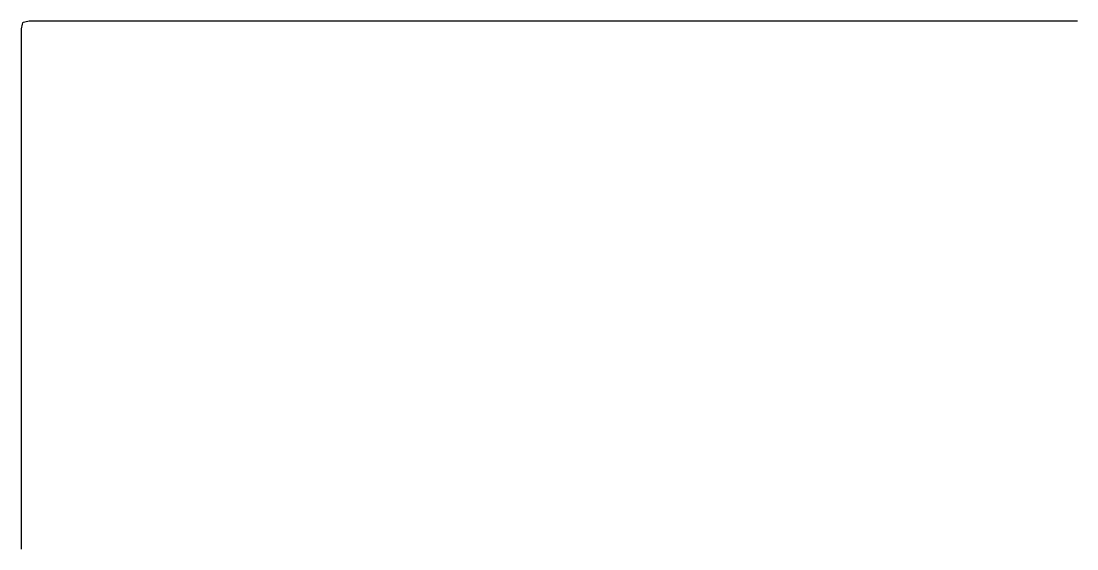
# Model space of a CAD drawing. Header units: millimetres. Extents: x 0 to 2707, y 2 to 2710.
# Drawn here: x 0 to 677, y 2371 to 2710 of the extents above; entities that cross this region are included whole.
import ezdxf

# ---------------------------------------------------------------- set-up
doc = ezdxf.new("R2010")
doc.units = ezdxf.units.MM
doc.layers.add('ALL_ISLANDS', color=7, linetype='Continuous')
doc.layers.add('OUTLINE_ISLAND_01', color=7, linetype='Continuous')

msp = doc.modelspace()

# ---------------------------------------------------------------- linework, layer by layer
at = {"layer": 'ALL_ISLANDS'}
msp.add_lwpolyline([(677.0597, 2709.5679), (676.0597, 2709.5679), (675.0597, 2709.5679), (674.0597, 2709.5679), (673.0597, 2709.568), (672.0597, 2709.568), (671.0597, 2709.568), (670.0597, 2709.568), (669.0597, 2709.5681), (668.0597, 2709.5681), (667.0597, 2709.5681), (666.0597, 2709.5681), (665.0597, 2709.5682), (664.0597, 2709.5682), (663.0597, 2709.5682), (662.0597, 2709.5683), (661.0597, 2709.5683), (660.0597, 2709.5683), (659.0597, 2709.5683), (658.0597, 2709.5684), (657.0597, 2709.5684), (656.0597, 2709.5684), (655.0597, 2709.5684), (654.0597, 2709.5685), (653.0597, 2709.5685), (652.0597, 2709.5685), (651.0597, 2709.5685), (650.0597, 2709.5686), (649.0597, 2709.5686), (648.0597, 2709.5686), (647.0597, 2709.5686), (646.0597, 2709.5687), (645.0597, 2709.5687), (644.0597, 2709.5687), (643.0597, 2709.5687), (642.0597, 2709.5688), (641.0597, 2709.5688), (640.0597, 2709.5688), (639.0597, 2709.5688), (638.0597, 2709.5689), (637.0597, 2709.5689), (636.0597, 2709.5689), (635.0597, 2709.569), (634.0597, 2709.569), (633.0597, 2709.569), (632.0597, 2709.569), (631.0597, 2709.5691), (630.0597, 2709.5691), (629.0597, 2709.5691), (628.0597, 2709.5691), (627.0597, 2709.5692), (626.0597, 2709.5692), (625.0597, 2709.5692), (624.0597, 2709.5692), (623.0597, 2709.5693), (622.0597, 2709.5693), (621.0597, 2709.5693), (620.0597, 2709.5693), (619.0597, 2709.5694), (618.0597, 2709.5694), (617.0597, 2709.5694), (616.0597, 2709.5694), (615.0597, 2709.5695), (614.0597, 2709.5695), (613.0597, 2709.5695), (612.0597, 2709.5695), (611.0597, 2709.5696), (610.0597, 2709.5696), (609.0597, 2709.5696), (608.0597, 2709.5697), (607.0597, 2709.5697), (606.0597, 2709.5697), (605.0597, 2709.5697), (604.0597, 2709.5698), (603.0597, 2709.5698), (602.0597, 2709.5698), (601.0597, 2709.5698), (600.0597, 2709.5699), (599.0597, 2709.5699), (598.0597, 2709.5699), (597.0597, 2709.5699), (596.0597, 2709.57), (595.0597, 2709.57), (594.0597, 2709.57), (593.0597, 2709.57), (592.0597, 2709.5701), (591.0597, 2709.5701), (590.0597, 2709.5701), (589.0597, 2709.5701), (588.0597, 2709.5702), (587.0597, 2709.5702), (586.0597, 2709.5702), (585.0597, 2709.5702), (584.0597, 2709.5703), (583.0597, 2709.5703), (582.0597, 2709.5703), (581.0597, 2709.5704), (580.0597, 2709.5704), (579.0597, 2709.5704), (578.0597, 2709.5704), (577.0597, 2709.5705), (576.0597, 2709.5705), (575.0597, 2709.5705), (574.0597, 2709.5705), (573.0597, 2709.5706), (572.0597, 2709.5706), (571.0597, 2709.5706), (570.0597, 2709.5706), (569.0597, 2709.5707), (568.0597, 2709.5707), (567.0597, 2709.5707), (566.0597, 2709.5707), (565.0597, 2709.5708), (564.0597, 2709.5708), (563.0597, 2709.5708), (562.0597, 2709.5708), (561.0597, 2709.5709), (560.0597, 2709.5709), (559.0597, 2709.5709), (558.0597, 2709.5709), (557.0597, 2709.571), (556.0597, 2709.571), (555.0597, 2709.571), (554.0597, 2709.571), (553.0597, 2709.5711), (552.0597, 2709.5711), (551.0597, 2709.5711), (550.0597, 2709.5712), (549.0597, 2709.5712), (548.0597, 2709.5712), (547.0597, 2709.5712), (546.0597, 2709.5713), (545.0597, 2709.5713), (544.0597, 2709.5713), (543.0597, 2709.5713), (542.0597, 2709.5714), (541.0597, 2709.5714), (540.0597, 2709.5714), (539.0597, 2709.5714), (538.0597, 2709.5715), (537.0597, 2709.5715), (536.0597, 2709.5715), (535.0597, 2709.5715), (534.0597, 2709.5716), (533.0597, 2709.5716), (532.0597, 2709.5716), (531.0597, 2709.5716), (530.0597, 2709.5717), (529.0597, 2709.5717), (528.0597, 2709.5717), (527.0597, 2709.5717), (526.0597, 2709.5718), (525.0597, 2709.5718), (524.0597, 2709.5718), (523.0597, 2709.5719), (522.0597, 2709.5719), (521.0597, 2709.5719), (520.0597, 2709.5719), (519.0597, 2709.572), (518.0597, 2709.572), (517.0597, 2709.572), (516.0597, 2709.572), (515.0597, 2709.5721), (514.0597, 2709.5721), (513.0597, 2709.5721), (512.0597, 2709.5721), (511.0597, 2709.5722), (510.0597, 2709.5722), (509.0597, 2709.5722), (508.0597, 2709.5722), (507.0597, 2709.5723), (506.0597, 2709.5723), (505.0597, 2709.5723), (504.0597, 2709.5723), (503.0597, 2709.5724), (502.0597, 2709.5724), (501.0597, 2709.5724), (500.0597, 2709.5724), (499.0597, 2709.5725), (498.0597, 2709.5725), (497.0597, 2709.5725), (496.0597, 2709.5726), (495.0597, 2709.5726), (494.0597, 2709.5726), (493.0597, 2709.5726), (492.0597, 2709.5727), (491.0597, 2709.5727), (490.0597, 2709.5727), (489.0597, 2709.5727), (488.0597, 2709.5728), (487.0597, 2709.5728), (486.0597, 2709.5728), (485.0597, 2709.5728), (484.0597, 2709.5729), (483.0597, 2709.5729), (482.0597, 2709.5729), (481.0597, 2709.5729), (480.0597, 2709.573), (479.0597, 2709.573), (478.0597, 2709.573), (477.0597, 2709.573), (476.0597, 2709.5731), (475.0597, 2709.5731), (474.0597, 2709.5731), (473.0597, 2709.5731), (472.0597, 2709.5732), (471.0597, 2709.5732), (470.0597, 2709.5732), (469.0597, 2709.5733), (468.0597, 2709.5733), (467.0597, 2709.5733), (466.0597, 2709.5733), (465.0597, 2709.5734), (464.0597, 2709.5734), (463.0597, 2709.5734), (462.0597, 2709.5734), (461.0597, 2709.5735), (460.0597, 2709.5735), (459.0597, 2709.5735), (458.0597, 2709.5735), (457.0597, 2709.5736), (456.0597, 2709.5736), (455.0597, 2709.5736), (454.0597, 2709.5736), (453.0597, 2709.5737), (452.0597, 2709.5737), (451.0597, 2709.5737), (450.0597, 2709.5737), (449.0597, 2709.5738), (448.0597, 2709.5738), (447.0597, 2709.5738), (446.0597, 2709.5738), (445.0597, 2709.5739), (444.0597, 2709.5739), (443.0597, 2709.5739), (442.0597, 2709.574), (441.0597, 2709.574), (440.0597, 2709.574), (439.0597, 2709.574), (438.0597, 2709.5741), (437.0597, 2709.5741), (436.0597, 2709.5741), (435.0597, 2709.5741), (434.0597, 2709.5742), (433.0597, 2709.5742), (432.0597, 2709.5742), (431.0597, 2709.5742), (430.0597, 2709.5743), (429.0597, 2709.5743), (428.0597, 2709.5743), (427.0597, 2709.5743), (426.0597, 2709.5744), (425.0597, 2709.5744), (424.0597, 2709.5744), (423.0597, 2709.5744), (422.0597, 2709.5745), (421.0597, 2709.5745), (420.0597, 2709.5745), (419.0597, 2709.5745), (418.0597, 2709.5746), (417.0597, 2709.5746), (416.0597, 2709.5746), (415.0597, 2709.5746), (414.0597, 2709.5747), (413.0597, 2709.5747), (412.0597, 2709.5747), (411.0597, 2709.5748), (410.0597, 2709.5748), (409.0597, 2709.5748), (408.0597, 2709.5748), (407.0597, 2709.5749), (406.0597, 2709.5749), (405.0597, 2709.5749), (404.0597, 2709.5749), (403.0597, 2709.575), (402.0597, 2709.575), (401.0597, 2709.575), (400.0597, 2709.575), (399.0597, 2709.5751), (398.0597, 2709.5751), (397.0597, 2709.5751), (396.0597, 2709.5751), (395.0597, 2709.5752), (394.0597, 2709.5752), (393.0597, 2709.5752), (392.0597, 2709.5752), (391.0597, 2709.5753), (390.0597, 2709.5753), (389.0597, 2709.5753), (388.0597, 2709.5753), (387.0597, 2709.5754), (386.0597, 2709.5754), (385.0597, 2709.5754), (384.0597, 2709.5755), (383.0597, 2709.5755), (382.0597, 2709.5755), (381.0597, 2709.5755), (380.0597, 2709.5756), (379.0597, 2709.5756), (378.0597, 2709.5756), (377.0597, 2709.5756), (376.0597, 2709.5757), (375.0597, 2709.5757), (374.0597, 2709.5757), (373.0597, 2709.5757), (372.0597, 2709.5758), (371.0597, 2709.5758), (370.0597, 2709.5758), (369.0597, 2709.5758), (368.0597, 2709.5759), (367.0597, 2709.5759), (366.0597, 2709.5759), (365.0597, 2709.5759), (364.0597, 2709.576), (363.0597, 2709.576), (362.0597, 2709.576), (361.0597, 2709.576), (360.0597, 2709.5761), (359.0597, 2709.5761), (358.0597, 2709.5761), (357.0597, 2709.5762), (356.0597, 2709.5762), (355.0597, 2709.5762), (354.0597, 2709.5762), (353.0597, 2709.5763), (352.0597, 2709.5763), (351.0597, 2709.5763), (350.0597, 2709.5763), (349.0597, 2709.5764), (348.0597, 2709.5764), (347.0597, 2709.5764), (346.0597, 2709.5764), (345.0597, 2709.5765), (344.0597, 2709.5765), (343.0597, 2709.5765), (342.0597, 2709.5765), (341.0597, 2709.5766), (340.0597, 2709.5766), (339.0597, 2709.5766), (338.0597, 2709.5766), (337.0597, 2709.5767), (336.0597, 2709.5767), (335.0597, 2709.5767), (334.0597, 2709.5767), (333.0597, 2709.5768), (332.0597, 2709.5768), (331.0597, 2709.5768), (330.0597, 2709.5769), (329.0597, 2709.5769), (328.0597, 2709.5769), (327.0597, 2709.5769), (326.0597, 2709.577), (325.0597, 2709.577), (324.0597, 2709.577), (323.0597, 2709.577), (322.0597, 2709.5771), (321.0597, 2709.5771), (320.0597, 2709.5771), (319.0597, 2709.5771), (318.0597, 2709.5772), (317.0597, 2709.5772), (316.0597, 2709.5772), (315.0597, 2709.5772), (314.0597, 2709.5773), (313.0597, 2709.5773), (312.0597, 2709.5773), (311.0597, 2709.5773), (310.0597, 2709.5774), (309.0597, 2709.5774), (308.0597, 2709.5774), (307.0597, 2709.5774), (306.0597, 2709.5775), (305.0597, 2709.5775), (304.0597, 2709.5775), (303.0597, 2709.5775), (302.0597, 2709.5776), (301.0597, 2709.5776), (300.0597, 2709.5776), (299.0597, 2709.5777), (298.0597, 2709.5777), (297.0597, 2709.5777), (296.0597, 2709.5777), (295.0597, 2709.5778), (294.0597, 2709.5778), (293.0597, 2709.5778), (292.0597, 2709.5778), (291.0597, 2709.5779), (290.0597, 2709.5779), (289.0597, 2709.5779), (288.0597, 2709.5779), (287.0597, 2709.578), (286.0597, 2709.578), (285.0597, 2709.578), (284.0597, 2709.578), (283.0597, 2709.5781), (282.0597, 2709.5781), (281.0597, 2709.5781), (280.0597, 2709.5781), (279.0597, 2709.5782), (278.0597, 2709.5782), (277.0597, 2709.5782), (276.0597, 2709.5782), (275.0597, 2709.5783), (274.0597, 2709.5783), (273.0597, 2709.5783), (272.0597, 2709.5784), (271.0597, 2709.5784), (270.0597, 2709.5784), (269.0597, 2709.5784), (268.0597, 2709.5785), (267.0597, 2709.5785), (266.0597, 2709.5785), (265.0597, 2709.5785), (264.0597, 2709.5786), (263.0597, 2709.5786), (262.0597, 2709.5786), (261.0597, 2709.5786), (260.0597, 2709.5787), (259.0597, 2709.5787), (258.0597, 2709.5787), (257.0597, 2709.5787), (256.0597, 2709.5788), (255.0597, 2709.5788), (254.0597, 2709.5788), (253.0597, 2709.5788), (252.0597, 2709.5789), (251.0597, 2709.5789), (250.0597, 2709.5789), (249.0597, 2709.5789), (248.0597, 2709.579), (247.0597, 2709.579), (246.0597, 2709.579), (245.0597, 2709.5791), (244.0597, 2709.5791), (243.0597, 2709.5791), (242.0597, 2709.5791), (241.0597, 2709.5792), (240.0597, 2709.5792), (239.0597, 2709.5792), (238.0597, 2709.5792), (237.0597, 2709.5793), (236.0597, 2709.5793), (235.0597, 2709.5793), (234.0597, 2709.5793), (233.0597, 2709.5794), (232.0597, 2709.5794), (231.0597, 2709.5794), (230.0597, 2709.5794), (229.0597, 2709.5795), (228.0597, 2709.5795), (227.0597, 2709.5795), (226.0597, 2709.5795), (225.0597, 2709.5796), (224.0597, 2709.5796), (223.0597, 2709.5796), (222.0597, 2709.5796), (221.0597, 2709.5797), (220.0597, 2709.5797), (219.0597, 2709.5797), (218.0597, 2709.5798), (217.0597, 2709.5798), (216.0597, 2709.5798), (215.0597, 2709.5798), (214.0597, 2709.5799), (213.0597, 2709.5799), (212.0597, 2709.5799), (211.0597, 2709.5799), (210.0597, 2709.58), (209.0597, 2709.58), (208.0597, 2709.58), (207.0597, 2709.58), (206.0597, 2709.5801), (205.0597, 2709.5801), (204.0597, 2709.5801), (203.0597, 2709.5801), (202.0597, 2709.5802), (201.0597, 2709.5802), (200.0597, 2709.5802), (199.0597, 2709.5802), (198.0597, 2709.5803), (197.0597, 2709.5803), (196.0597, 2709.5803), (195.0597, 2709.5803), (194.0597, 2709.5804), (193.0597, 2709.5804), (192.0597, 2709.5804), (191.0597, 2709.5804), (190.0597, 2709.5805), (189.0597, 2709.5805), (188.0597, 2709.5805), (187.0597, 2709.5806), (186.0597, 2709.5806), (185.0597, 2709.5806), (184.0597, 2709.5806), (183.0597, 2709.5807), (182.0597, 2709.5807), (181.0597, 2709.5807), (180.0597, 2709.5807), (179.0597, 2709.5808), (178.0597, 2709.5808), (177.0597, 2709.5808), (176.0597, 2709.5808), (175.0597, 2709.5809), (174.0597, 2709.5809), (173.0597, 2709.5809), (172.0597, 2709.5809), (171.0597, 2709.581), (170.0597, 2709.581), (169.0597, 2709.581), (168.0597, 2709.581), (167.0597, 2709.5811), (166.0597, 2709.5811), (165.0597, 2709.5811), (164.0597, 2709.5811), (163.0597, 2709.5812), (162.0597, 2709.5812), (161.0597, 2709.5812), (160.0597, 2709.5813), (159.0597, 2709.5813), (158.0597, 2709.5813), (157.0597, 2709.5813), (156.0597, 2709.5814), (155.0597, 2709.5814), (154.0597, 2709.5814), (153.0597, 2709.5814), (152.0597, 2709.5815), (151.0597, 2709.5815), (150.0597, 2709.5815), (149.0597, 2709.5815), (148.0597, 2709.5816), (147.0597, 2709.5816), (146.0597, 2709.5816), (145.0597, 2709.5816), (144.0597, 2709.5817), (143.0597, 2709.5817), (142.0597, 2709.5817), (141.0597, 2709.5817), (140.0597, 2709.5818), (139.0597, 2709.5818), (138.0597, 2709.5818), (137.0597, 2709.5818), (136.0597, 2709.5819), (135.0597, 2709.5819), (134.0597, 2709.5819), (133.0597, 2709.582), (132.0597, 2709.582), (131.0597, 2709.582), (130.0597, 2709.582), (129.0597, 2709.5821), (128.0597, 2709.5821), (127.0597, 2709.5821), (126.0597, 2709.5821), (125.0597, 2709.5822), (124.0597, 2709.5822), (123.0597, 2709.5822), (122.0597, 2709.5822), (121.0597, 2709.5823), (120.0597, 2709.5823), (119.0597, 2709.5823), (118.0597, 2709.5823), (117.0597, 2709.5824), (116.0597, 2709.5824), (115.0597, 2709.5824), (114.0597, 2709.5824), (113.0597, 2709.5825), (112.0597, 2709.5825), (111.0597, 2709.5825), (110.0597, 2709.5825), (109.0597, 2709.5826), (108.0597, 2709.5826), (107.0597, 2709.5826), (106.0597, 2709.5827), (105.0597, 2709.5827), (104.0597, 2709.5827), (103.0597, 2709.5827), (102.0597, 2709.5828), (101.0597, 2709.5828), (100.0597, 2709.5828), (99.0597, 2709.5828), (98.0597, 2709.5829), (97.0597, 2709.5829), (96.0597, 2709.5829), (95.0597, 2709.5829), (94.0597, 2709.583), (93.0597, 2709.583), (92.0597, 2709.583), (91.0597, 2709.583), (90.0597, 2709.5831), (89.0597, 2709.5831), (88.0597, 2709.5831), (87.0597, 2709.5831), (86.0597, 2709.5832), (85.0597, 2709.5832), (84.0597, 2709.5832), (83.0597, 2709.5832), (82.0597, 2709.5833), (81.0597, 2709.5833), (80.0597, 2709.5833), (79.0597, 2709.5833), (78.0597, 2709.5834), (77.0597, 2709.5834), (76.0597, 2709.5834), (75.0597, 2709.5835), (74.0597, 2709.5835), (73.0597, 2709.5835), (72.0597, 2709.5835), (71.0597, 2709.5836), (70.0597, 2709.5836), (69.0597, 2709.5836), (68.0597, 2709.5836), (67.0597, 2709.5837), (66.0597, 2709.5837), (65.0597, 2709.5837), (64.0597, 2709.5837), (63.0597, 2709.5838), (62.0597, 2709.5838), (61.0597, 2709.5838), (60.0597, 2709.5838), (59.0597, 2709.5839), (58.0597, 2709.5839), (57.0597, 2709.5839), (56.0597, 2709.5839), (55.0597, 2709.584), (54.0597, 2709.584), (53.0597, 2709.584), (52.0597, 2709.584), (51.0597, 2709.5841), (50.0597, 2709.5841), (49.0597, 2709.5841), (48.0597, 2709.5842), (47.0597, 2709.5842), (46.0597, 2709.5842), (45.0597, 2709.5842), (44.0597, 2709.5843), (43.0597, 2709.5843), (42.0597, 2709.5843), (41.0597, 2709.5843), (40.0597, 2709.5844), (39.0597, 2709.5844), (38.0597, 2709.5844), (37.0597, 2709.5844), (36.0597, 2709.5845), (35.0597, 2709.5845), (34.0597, 2709.5845), (33.0597, 2709.5845), (32.0597, 2709.5846), (31.0597, 2709.5846), (30.0597, 2709.5846), (29.0597, 2709.5846), (28.0597, 2709.5847), (27.0597, 2709.5847), (26.0597, 2709.5847), (25.0597, 2709.5847), (24.0597, 2709.5848), (23.0597, 2709.5848), (22.0597, 2709.5848), (21.0597, 2709.5849), (20.0597, 2709.5849), (19.0597, 2709.5849), (18.0597, 2709.5849), (17.0597, 2709.585), (16.0597, 2709.585), (15.0597, 2709.585), (14.0597, 2709.585), (13.0597, 2709.5851), (12.0597, 2709.5851), (11.0597, 2709.5851), (10.0597, 2709.5851), (9.0597, 2709.5852), (8.0597, 2709.5852), (7.0597, 2709.5852), (6.0597, 2709.5852), (5.0597, 2709.5853), (4.1056, 2709.3618), (3.132, 2709.1338), (2.1583, 2708.9057), (1.1847, 2708.6777), (0.756, 2708.5773), (0.5269, 2707.6039), (0.2979, 2706.6304), (0.0688, 2705.657), (-0.1602, 2704.6836), (-0.1602, 2704.0843), (-0.1603, 2703.0843), (-0.1603, 2702.0843), (-0.1603, 2701.0843), (-0.1604, 2700.0843), (-0.1604, 2699.0843), (-0.1604, 2698.0843), (-0.1605, 2697.0843), (-0.1605, 2696.0843), (-0.1605, 2695.0843), (-0.1606, 2694.0843), (-0.1606, 2693.0843), (-0.1606, 2692.0843), (-0.1607, 2691.0843), (-0.1607, 2690.0843), (-0.1607, 2689.0843), (-0.1608, 2688.0843), (-0.1608, 2687.0843), (-0.1608, 2686.0843), (-0.1609, 2685.0843), (-0.1609, 2684.0843), (-0.1609, 2683.0843), (-0.161, 2682.0843), (-0.161, 2681.0843), (-0.161, 2680.0843), (-0.1611, 2679.0843), (-0.1611, 2678.0843), (-0.1611, 2677.0843), (-0.1612, 2676.0843), (-0.1612, 2675.0843), (-0.1612, 2674.0843), (-0.1613, 2673.0843), (-0.1613, 2672.0843), (-0.1613, 2671.0843), (-0.1614, 2670.0843), (-0.1614, 2669.0843), (-0.1614, 2668.0843), (-0.1615, 2667.0843), (-0.1615, 2666.0843), (-0.1615, 2665.0843), (-0.1616, 2664.0843), (-0.1616, 2663.0843), (-0.1617, 2662.0843), (-0.1617, 2661.0843), (-0.1617, 2660.0843), (-0.1618, 2659.0843), (-0.1618, 2658.0843), (-0.1618, 2657.0843), (-0.1619, 2656.0843), (-0.1619, 2655.0843), (-0.1619, 2654.0843), (-0.162, 2653.0843), (-0.162, 2652.0843), (-0.162, 2651.0843), (-0.1621, 2650.0843), (-0.1621, 2649.0843), (-0.1621, 2648.0843), (-0.1622, 2647.0843), (-0.1622, 2646.0843), (-0.1622, 2645.0843), (-0.1623, 2644.0843), (-0.1623, 2643.0843), (-0.1623, 2642.0843), (-0.1624, 2641.0843), (-0.1624, 2640.0843), (-0.1624, 2639.0843), (-0.1625, 2638.0843), (-0.1625, 2637.0843), (-0.1625, 2636.0843), (-0.1626, 2635.0843), (-0.1626, 2634.0843), (-0.1626, 2633.0843), (-0.1627, 2632.0843), (-0.1627, 2631.0843), (-0.1627, 2630.0843), (-0.1628, 2629.0843), (-0.1628, 2628.0843), (-0.1628, 2627.0843), (-0.1629, 2626.0843), (-0.1629, 2625.0843), (-0.1629, 2624.0843), (-0.163, 2623.0843), (-0.163, 2622.0843), (-0.163, 2621.0843), (-0.1631, 2620.0843), (-0.1631, 2619.0843), (-0.1631, 2618.0843), (-0.1632, 2617.0843), (-0.1632, 2616.0843), (-0.1632, 2615.0843), (-0.1633, 2614.0843), (-0.1633, 2613.0843), (-0.1634, 2612.0843), (-0.1634, 2611.0843), (-0.1634, 2610.0843), (-0.1635, 2609.0843), (-0.1635, 2608.0843), (-0.1635, 2607.0843), (-0.1636, 2606.0843), (-0.1636, 2605.0843), (-0.1636, 2604.0843), (-0.1637, 2603.0843), (-0.1637, 2602.0843), (-0.1637, 2601.0843), (-0.1638, 2600.0843), (-0.1638, 2599.0843), (-0.1638, 2598.0843), (-0.1639, 2597.0843), (-0.1639, 2596.0843), (-0.1639, 2595.0843), (-0.164, 2594.0843), (-0.164, 2593.0843), (-0.164, 2592.0843), (-0.1641, 2591.0843), (-0.1641, 2590.0843), (-0.1641, 2589.0843), (-0.1642, 2588.0843), (-0.1642, 2587.0843), (-0.1642, 2586.0843), (-0.1643, 2585.0843), (-0.1643, 2584.0843), (-0.1643, 2583.0843), (-0.1644, 2582.0843), (-0.1644, 2581.0843), (-0.1644, 2580.0843), (-0.1645, 2579.0843), (-0.1645, 2578.0843), (-0.1645, 2577.0843), (-0.1646, 2576.0843), (-0.1646, 2575.0843), (-0.1646, 2574.0843), (-0.1647, 2573.0843), (-0.1647, 2572.0843), (-0.1647, 2571.0843), (-0.1648, 2570.0843), (-0.1648, 2569.0843), (-0.1648, 2568.0843), (-0.1649, 2567.0843), (-0.1649, 2566.0843), (-0.165, 2565.0843), (-0.165, 2564.0843), (-0.165, 2563.0843), (-0.1651, 2562.0843), (-0.1651, 2561.0843), (-0.1651, 2560.0843), (-0.1652, 2559.0843), (-0.1652, 2558.0843), (-0.1652, 2557.0843), (-0.1653, 2556.0843), (-0.1653, 2555.0843), (-0.1653, 2554.0843), (-0.1654, 2553.0843), (-0.1654, 2552.0843), (-0.1654, 2551.0843), (-0.1655, 2550.0843), (-0.1655, 2549.0843), (-0.1655, 2548.0843), (-0.1656, 2547.0843), (-0.1656, 2546.0843), (-0.1656, 2545.0843), (-0.1657, 2544.0843), (-0.1657, 2543.0843), (-0.1657, 2542.0843), (-0.1658, 2541.0843), (-0.1658, 2540.0843), (-0.1658, 2539.0843), (-0.1659, 2538.0843), (-0.1659, 2537.0843), (-0.1659, 2536.0843), (-0.166, 2535.0843), (-0.166, 2534.0843), (-0.166, 2533.0843), (-0.1661, 2532.0843), (-0.1661, 2531.0843), (-0.1661, 2530.0843), (-0.1662, 2529.0843), (-0.1662, 2528.0843), (-0.1662, 2527.0843), (-0.1663, 2526.0843), (-0.1663, 2525.0843), (-0.1663, 2524.0843), (-0.1664, 2523.0843), (-0.1664, 2522.0843), (-0.1664, 2521.0843), (-0.1665, 2520.0843), (-0.1665, 2519.0843), (-0.1666, 2518.0843), (-0.1666, 2517.0843), (-0.1666, 2516.0843), (-0.1667, 2515.0843), (-0.1667, 2514.0843), (-0.1667, 2513.0843), (-0.1668, 2512.0843), (-0.1668, 2511.0843), (-0.1668, 2510.0843), (-0.1669, 2509.0843), (-0.1669, 2508.0843), (-0.1669, 2507.0843), (-0.167, 2506.0843), (-0.167, 2505.0843), (-0.167, 2504.0843), (-0.1671, 2503.0843), (-0.1671, 2502.0843), (-0.1671, 2501.0843), (-0.1672, 2500.0843), (-0.1672, 2499.0843), (-0.1672, 2498.0843), (-0.1673, 2497.0843), (-0.1673, 2496.0843), (-0.1673, 2495.0843), (-0.1674, 2494.0843), (-0.1674, 2493.0843), (-0.1674, 2492.0843), (-0.1675, 2491.0843), (-0.1675, 2490.0843), (-0.1675, 2489.0843), (-0.1676, 2488.0843), (-0.1676, 2487.0843), (-0.1676, 2486.0843), (-0.1677, 2485.0843), (-0.1677, 2484.0843), (-0.1677, 2483.0843), (-0.1678, 2482.0843), (-0.1678, 2481.0843), (-0.1678, 2480.0843), (-0.1679, 2479.0843), (-0.1679, 2478.0843), (-0.1679, 2477.0843), (-0.168, 2476.0843), (-0.168, 2475.0843), (-0.168, 2474.0843), (-0.1681, 2473.0843), (-0.1681, 2472.0843), (-0.1682, 2471.0843), (-0.1682, 2470.0843), (-0.1682, 2469.0843), (-0.1683, 2468.0843), (-0.1683, 2467.0843), (-0.1683, 2466.0843), (-0.1684, 2465.0843), (-0.1684, 2464.0843), (-0.1684, 2463.0843), (-0.1685, 2462.0843), (-0.1685, 2461.0843), (-0.1685, 2460.0843), (-0.1686, 2459.0843), (-0.1686, 2458.0843), (-0.1686, 2457.0843), (-0.1687, 2456.0843), (-0.1687, 2455.0843), (-0.1687, 2454.0843), (-0.1688, 2453.0843), (-0.1688, 2452.0843), (-0.1688, 2451.0843), (-0.1689, 2450.0843), (-0.1689, 2449.0843), (-0.1689, 2448.0843), (-0.169, 2447.0843), (-0.169, 2446.0843), (-0.169, 2445.0843), (-0.1691, 2444.0843), (-0.1691, 2443.0843), (-0.1691, 2442.0843), (-0.1692, 2441.0843), (-0.1692, 2440.0843), (-0.1692, 2439.0843), (-0.1693, 2438.0843), (-0.1693, 2437.0843), (-0.1693, 2436.0843), (-0.1694, 2435.0843), (-0.1694, 2434.0843), (-0.1694, 2433.0843), (-0.1695, 2432.0843), (-0.1695, 2431.0843), (-0.1695, 2430.0843), (-0.1696, 2429.0843), (-0.1696, 2428.0843), (-0.1696, 2427.0843), (-0.1697, 2426.0843), (-0.1697, 2425.0843), (-0.1697, 2424.0843), (-0.1698, 2423.0843), (-0.1698, 2422.0843), (-0.1699, 2421.0843), (-0.1699, 2420.0843), (-0.1699, 2419.0843), (-0.17, 2418.0843), (-0.17, 2417.0843), (-0.17, 2416.0843), (-0.1701, 2415.0843), (-0.1701, 2414.0843), (-0.1701, 2413.0843), (-0.1702, 2412.0843), (-0.1702, 2411.0843), (-0.1702, 2410.0843), (-0.1703, 2409.0843), (-0.1703, 2408.0843), (-0.1703, 2407.0843), (-0.1704, 2406.0843), (-0.1704, 2405.0843), (-0.1704, 2404.0843), (-0.1705, 2403.0843), (-0.1705, 2402.0843), (-0.1705, 2401.0843), (-0.1706, 2400.0843), (-0.1706, 2399.0843), (-0.1706, 2398.0843), (-0.1707, 2397.0843), (-0.1707, 2396.0843), (-0.1707, 2395.0843), (-0.1708, 2394.0843), (-0.1708, 2393.0843), (-0.1708, 2392.0843), (-0.1709, 2391.0843), (-0.1709, 2390.0843), (-0.1709, 2389.0843), (-0.171, 2388.0843), (-0.171, 2387.0843), (-0.171, 2386.0843), (-0.1711, 2385.0843), (-0.1711, 2384.0843), (-0.1711, 2383.0843), (-0.1712, 2382.0843), (-0.1712, 2381.0843), (-0.1712, 2380.0843), (-0.1713, 2379.0843), (-0.1713, 2378.0843), (-0.1713, 2377.0843), (-0.1714, 2376.0843), (-0.1714, 2375.0843), (-0.1715, 2374.0843), (-0.1715, 2373.0843), (-0.1715, 2372.0843), (-0.1716, 2371.0843)], dxfattribs=at)
at = {"layer": 'OUTLINE_ISLAND_01'}
msp.add_lwpolyline([(677.0597, 2709.5679), (676.0597, 2709.5679), (675.0597, 2709.5679), (674.0597, 2709.5679), (673.0597, 2709.568), (672.0597, 2709.568), (671.0597, 2709.568), (670.0597, 2709.568), (669.0597, 2709.5681), (668.0597, 2709.5681), (667.0597, 2709.5681), (666.0597, 2709.5681), (665.0597, 2709.5682), (664.0597, 2709.5682), (663.0597, 2709.5682), (662.0597, 2709.5683), (661.0597, 2709.5683), (660.0597, 2709.5683), (659.0597, 2709.5683), (658.0597, 2709.5684), (657.0597, 2709.5684), (656.0597, 2709.5684), (655.0597, 2709.5684), (654.0597, 2709.5685), (653.0597, 2709.5685), (652.0597, 2709.5685), (651.0597, 2709.5685), (650.0597, 2709.5686), (649.0597, 2709.5686), (648.0597, 2709.5686), (647.0597, 2709.5686), (646.0597, 2709.5687), (645.0597, 2709.5687), (644.0597, 2709.5687), (643.0597, 2709.5687), (642.0597, 2709.5688), (641.0597, 2709.5688), (640.0597, 2709.5688), (639.0597, 2709.5688), (638.0597, 2709.5689), (637.0597, 2709.5689), (636.0597, 2709.5689), (635.0597, 2709.569), (634.0597, 2709.569), (633.0597, 2709.569), (632.0597, 2709.569), (631.0597, 2709.5691), (630.0597, 2709.5691), (629.0597, 2709.5691), (628.0597, 2709.5691), (627.0597, 2709.5692), (626.0597, 2709.5692), (625.0597, 2709.5692), (624.0597, 2709.5692), (623.0597, 2709.5693), (622.0597, 2709.5693), (621.0597, 2709.5693), (620.0597, 2709.5693), (619.0597, 2709.5694), (618.0597, 2709.5694), (617.0597, 2709.5694), (616.0597, 2709.5694), (615.0597, 2709.5695), (614.0597, 2709.5695), (613.0597, 2709.5695), (612.0597, 2709.5695), (611.0597, 2709.5696), (610.0597, 2709.5696), (609.0597, 2709.5696), (608.0597, 2709.5697), (607.0597, 2709.5697), (606.0597, 2709.5697), (605.0597, 2709.5697), (604.0597, 2709.5698), (603.0597, 2709.5698), (602.0597, 2709.5698), (601.0597, 2709.5698), (600.0597, 2709.5699), (599.0597, 2709.5699), (598.0597, 2709.5699), (597.0597, 2709.5699), (596.0597, 2709.57), (595.0597, 2709.57), (594.0597, 2709.57), (593.0597, 2709.57), (592.0597, 2709.5701), (591.0597, 2709.5701), (590.0597, 2709.5701), (589.0597, 2709.5701), (588.0597, 2709.5702), (587.0597, 2709.5702), (586.0597, 2709.5702), (585.0597, 2709.5702), (584.0597, 2709.5703), (583.0597, 2709.5703), (582.0597, 2709.5703), (581.0597, 2709.5704), (580.0597, 2709.5704), (579.0597, 2709.5704), (578.0597, 2709.5704), (577.0597, 2709.5705), (576.0597, 2709.5705), (575.0597, 2709.5705), (574.0597, 2709.5705), (573.0597, 2709.5706), (572.0597, 2709.5706), (571.0597, 2709.5706), (570.0597, 2709.5706), (569.0597, 2709.5707), (568.0597, 2709.5707), (567.0597, 2709.5707), (566.0597, 2709.5707), (565.0597, 2709.5708), (564.0597, 2709.5708), (563.0597, 2709.5708), (562.0597, 2709.5708), (561.0597, 2709.5709), (560.0597, 2709.5709), (559.0597, 2709.5709), (558.0597, 2709.5709), (557.0597, 2709.571), (556.0597, 2709.571), (555.0597, 2709.571), (554.0597, 2709.571), (553.0597, 2709.5711), (552.0597, 2709.5711), (551.0597, 2709.5711), (550.0597, 2709.5712), (549.0597, 2709.5712), (548.0597, 2709.5712), (547.0597, 2709.5712), (546.0597, 2709.5713), (545.0597, 2709.5713), (544.0597, 2709.5713), (543.0597, 2709.5713), (542.0597, 2709.5714), (541.0597, 2709.5714), (540.0597, 2709.5714), (539.0597, 2709.5714), (538.0597, 2709.5715), (537.0597, 2709.5715), (536.0597, 2709.5715), (535.0597, 2709.5715), (534.0597, 2709.5716), (533.0597, 2709.5716), (532.0597, 2709.5716), (531.0597, 2709.5716), (530.0597, 2709.5717), (529.0597, 2709.5717), (528.0597, 2709.5717), (527.0597, 2709.5717), (526.0597, 2709.5718), (525.0597, 2709.5718), (524.0597, 2709.5718), (523.0597, 2709.5719), (522.0597, 2709.5719), (521.0597, 2709.5719), (520.0597, 2709.5719), (519.0597, 2709.572), (518.0597, 2709.572), (517.0597, 2709.572), (516.0597, 2709.572), (515.0597, 2709.5721), (514.0597, 2709.5721), (513.0597, 2709.5721), (512.0597, 2709.5721), (511.0597, 2709.5722), (510.0597, 2709.5722), (509.0597, 2709.5722), (508.0597, 2709.5722), (507.0597, 2709.5723), (506.0597, 2709.5723), (505.0597, 2709.5723), (504.0597, 2709.5723), (503.0597, 2709.5724), (502.0597, 2709.5724), (501.0597, 2709.5724), (500.0597, 2709.5724), (499.0597, 2709.5725), (498.0597, 2709.5725), (497.0597, 2709.5725), (496.0597, 2709.5726), (495.0597, 2709.5726), (494.0597, 2709.5726), (493.0597, 2709.5726), (492.0597, 2709.5727), (491.0597, 2709.5727), (490.0597, 2709.5727), (489.0597, 2709.5727), (488.0597, 2709.5728), (487.0597, 2709.5728), (486.0597, 2709.5728), (485.0597, 2709.5728), (484.0597, 2709.5729), (483.0597, 2709.5729), (482.0597, 2709.5729), (481.0597, 2709.5729), (480.0597, 2709.573), (479.0597, 2709.573), (478.0597, 2709.573), (477.0597, 2709.573), (476.0597, 2709.5731), (475.0597, 2709.5731), (474.0597, 2709.5731), (473.0597, 2709.5731), (472.0597, 2709.5732), (471.0597, 2709.5732), (470.0597, 2709.5732), (469.0597, 2709.5733), (468.0597, 2709.5733), (467.0597, 2709.5733), (466.0597, 2709.5733), (465.0597, 2709.5734), (464.0597, 2709.5734), (463.0597, 2709.5734), (462.0597, 2709.5734), (461.0597, 2709.5735), (460.0597, 2709.5735), (459.0597, 2709.5735), (458.0597, 2709.5735), (457.0597, 2709.5736), (456.0597, 2709.5736), (455.0597, 2709.5736), (454.0597, 2709.5736), (453.0597, 2709.5737), (452.0597, 2709.5737), (451.0597, 2709.5737), (450.0597, 2709.5737), (449.0597, 2709.5738), (448.0597, 2709.5738), (447.0597, 2709.5738), (446.0597, 2709.5738), (445.0597, 2709.5739), (444.0597, 2709.5739), (443.0597, 2709.5739), (442.0597, 2709.574), (441.0597, 2709.574), (440.0597, 2709.574), (439.0597, 2709.574), (438.0597, 2709.5741), (437.0597, 2709.5741), (436.0597, 2709.5741), (435.0597, 2709.5741), (434.0597, 2709.5742), (433.0597, 2709.5742), (432.0597, 2709.5742), (431.0597, 2709.5742), (430.0597, 2709.5743), (429.0597, 2709.5743), (428.0597, 2709.5743), (427.0597, 2709.5743), (426.0597, 2709.5744), (425.0597, 2709.5744), (424.0597, 2709.5744), (423.0597, 2709.5744), (422.0597, 2709.5745), (421.0597, 2709.5745), (420.0597, 2709.5745), (419.0597, 2709.5745), (418.0597, 2709.5746), (417.0597, 2709.5746), (416.0597, 2709.5746), (415.0597, 2709.5746), (414.0597, 2709.5747), (413.0597, 2709.5747), (412.0597, 2709.5747), (411.0597, 2709.5748), (410.0597, 2709.5748), (409.0597, 2709.5748), (408.0597, 2709.5748), (407.0597, 2709.5749), (406.0597, 2709.5749), (405.0597, 2709.5749), (404.0597, 2709.5749), (403.0597, 2709.575), (402.0597, 2709.575), (401.0597, 2709.575), (400.0597, 2709.575), (399.0597, 2709.5751), (398.0597, 2709.5751), (397.0597, 2709.5751), (396.0597, 2709.5751), (395.0597, 2709.5752), (394.0597, 2709.5752), (393.0597, 2709.5752), (392.0597, 2709.5752), (391.0597, 2709.5753), (390.0597, 2709.5753), (389.0597, 2709.5753), (388.0597, 2709.5753), (387.0597, 2709.5754), (386.0597, 2709.5754), (385.0597, 2709.5754), (384.0597, 2709.5755), (383.0597, 2709.5755), (382.0597, 2709.5755), (381.0597, 2709.5755), (380.0597, 2709.5756), (379.0597, 2709.5756), (378.0597, 2709.5756), (377.0597, 2709.5756), (376.0597, 2709.5757), (375.0597, 2709.5757), (374.0597, 2709.5757), (373.0597, 2709.5757), (372.0597, 2709.5758), (371.0597, 2709.5758), (370.0597, 2709.5758), (369.0597, 2709.5758), (368.0597, 2709.5759), (367.0597, 2709.5759), (366.0597, 2709.5759), (365.0597, 2709.5759), (364.0597, 2709.576), (363.0597, 2709.576), (362.0597, 2709.576), (361.0597, 2709.576), (360.0597, 2709.5761), (359.0597, 2709.5761), (358.0597, 2709.5761), (357.0597, 2709.5762), (356.0597, 2709.5762), (355.0597, 2709.5762), (354.0597, 2709.5762), (353.0597, 2709.5763), (352.0597, 2709.5763), (351.0597, 2709.5763), (350.0597, 2709.5763), (349.0597, 2709.5764), (348.0597, 2709.5764), (347.0597, 2709.5764), (346.0597, 2709.5764), (345.0597, 2709.5765), (344.0597, 2709.5765), (343.0597, 2709.5765), (342.0597, 2709.5765), (341.0597, 2709.5766), (340.0597, 2709.5766), (339.0597, 2709.5766), (338.0597, 2709.5766), (337.0597, 2709.5767), (336.0597, 2709.5767), (335.0597, 2709.5767), (334.0597, 2709.5767), (333.0597, 2709.5768), (332.0597, 2709.5768), (331.0597, 2709.5768), (330.0597, 2709.5769), (329.0597, 2709.5769), (328.0597, 2709.5769), (327.0597, 2709.5769), (326.0597, 2709.577), (325.0597, 2709.577), (324.0597, 2709.577), (323.0597, 2709.577), (322.0597, 2709.5771), (321.0597, 2709.5771), (320.0597, 2709.5771), (319.0597, 2709.5771), (318.0597, 2709.5772), (317.0597, 2709.5772), (316.0597, 2709.5772), (315.0597, 2709.5772), (314.0597, 2709.5773), (313.0597, 2709.5773), (312.0597, 2709.5773), (311.0597, 2709.5773), (310.0597, 2709.5774), (309.0597, 2709.5774), (308.0597, 2709.5774), (307.0597, 2709.5774), (306.0597, 2709.5775), (305.0597, 2709.5775), (304.0597, 2709.5775), (303.0597, 2709.5775), (302.0597, 2709.5776), (301.0597, 2709.5776), (300.0597, 2709.5776), (299.0597, 2709.5777), (298.0597, 2709.5777), (297.0597, 2709.5777), (296.0597, 2709.5777), (295.0597, 2709.5778), (294.0597, 2709.5778), (293.0597, 2709.5778), (292.0597, 2709.5778), (291.0597, 2709.5779), (290.0597, 2709.5779), (289.0597, 2709.5779), (288.0597, 2709.5779), (287.0597, 2709.578), (286.0597, 2709.578), (285.0597, 2709.578), (284.0597, 2709.578), (283.0597, 2709.5781), (282.0597, 2709.5781), (281.0597, 2709.5781), (280.0597, 2709.5781), (279.0597, 2709.5782), (278.0597, 2709.5782), (277.0597, 2709.5782), (276.0597, 2709.5782), (275.0597, 2709.5783), (274.0597, 2709.5783), (273.0597, 2709.5783), (272.0597, 2709.5784), (271.0597, 2709.5784), (270.0597, 2709.5784), (269.0597, 2709.5784), (268.0597, 2709.5785), (267.0597, 2709.5785), (266.0597, 2709.5785), (265.0597, 2709.5785), (264.0597, 2709.5786), (263.0597, 2709.5786), (262.0597, 2709.5786), (261.0597, 2709.5786), (260.0597, 2709.5787), (259.0597, 2709.5787), (258.0597, 2709.5787), (257.0597, 2709.5787), (256.0597, 2709.5788), (255.0597, 2709.5788), (254.0597, 2709.5788), (253.0597, 2709.5788), (252.0597, 2709.5789), (251.0597, 2709.5789), (250.0597, 2709.5789), (249.0597, 2709.5789), (248.0597, 2709.579), (247.0597, 2709.579), (246.0597, 2709.579), (245.0597, 2709.5791), (244.0597, 2709.5791), (243.0597, 2709.5791), (242.0597, 2709.5791), (241.0597, 2709.5792), (240.0597, 2709.5792), (239.0597, 2709.5792), (238.0597, 2709.5792), (237.0597, 2709.5793), (236.0597, 2709.5793), (235.0597, 2709.5793), (234.0597, 2709.5793), (233.0597, 2709.5794), (232.0597, 2709.5794), (231.0597, 2709.5794), (230.0597, 2709.5794), (229.0597, 2709.5795), (228.0597, 2709.5795), (227.0597, 2709.5795), (226.0597, 2709.5795), (225.0597, 2709.5796), (224.0597, 2709.5796), (223.0597, 2709.5796), (222.0597, 2709.5796), (221.0597, 2709.5797), (220.0597, 2709.5797), (219.0597, 2709.5797), (218.0597, 2709.5798), (217.0597, 2709.5798), (216.0597, 2709.5798), (215.0597, 2709.5798), (214.0597, 2709.5799), (213.0597, 2709.5799), (212.0597, 2709.5799), (211.0597, 2709.5799), (210.0597, 2709.58), (209.0597, 2709.58), (208.0597, 2709.58), (207.0597, 2709.58), (206.0597, 2709.5801), (205.0597, 2709.5801), (204.0597, 2709.5801), (203.0597, 2709.5801), (202.0597, 2709.5802), (201.0597, 2709.5802), (200.0597, 2709.5802), (199.0597, 2709.5802), (198.0597, 2709.5803), (197.0597, 2709.5803), (196.0597, 2709.5803), (195.0597, 2709.5803), (194.0597, 2709.5804), (193.0597, 2709.5804), (192.0597, 2709.5804), (191.0597, 2709.5804), (190.0597, 2709.5805), (189.0597, 2709.5805), (188.0597, 2709.5805), (187.0597, 2709.5806), (186.0597, 2709.5806), (185.0597, 2709.5806), (184.0597, 2709.5806), (183.0597, 2709.5807), (182.0597, 2709.5807), (181.0597, 2709.5807), (180.0597, 2709.5807), (179.0597, 2709.5808), (178.0597, 2709.5808), (177.0597, 2709.5808), (176.0597, 2709.5808), (175.0597, 2709.5809), (174.0597, 2709.5809), (173.0597, 2709.5809), (172.0597, 2709.5809), (171.0597, 2709.581), (170.0597, 2709.581), (169.0597, 2709.581), (168.0597, 2709.581), (167.0597, 2709.5811), (166.0597, 2709.5811), (165.0597, 2709.5811), (164.0597, 2709.5811), (163.0597, 2709.5812), (162.0597, 2709.5812), (161.0597, 2709.5812), (160.0597, 2709.5813), (159.0597, 2709.5813), (158.0597, 2709.5813), (157.0597, 2709.5813), (156.0597, 2709.5814), (155.0597, 2709.5814), (154.0597, 2709.5814), (153.0597, 2709.5814), (152.0597, 2709.5815), (151.0597, 2709.5815), (150.0597, 2709.5815), (149.0597, 2709.5815), (148.0597, 2709.5816), (147.0597, 2709.5816), (146.0597, 2709.5816), (145.0597, 2709.5816), (144.0597, 2709.5817), (143.0597, 2709.5817), (142.0597, 2709.5817), (141.0597, 2709.5817), (140.0597, 2709.5818), (139.0597, 2709.5818), (138.0597, 2709.5818), (137.0597, 2709.5818), (136.0597, 2709.5819), (135.0597, 2709.5819), (134.0597, 2709.5819), (133.0597, 2709.582), (132.0597, 2709.582), (131.0597, 2709.582), (130.0597, 2709.582), (129.0597, 2709.5821), (128.0597, 2709.5821), (127.0597, 2709.5821), (126.0597, 2709.5821), (125.0597, 2709.5822), (124.0597, 2709.5822), (123.0597, 2709.5822), (122.0597, 2709.5822), (121.0597, 2709.5823), (120.0597, 2709.5823), (119.0597, 2709.5823), (118.0597, 2709.5823), (117.0597, 2709.5824), (116.0597, 2709.5824), (115.0597, 2709.5824), (114.0597, 2709.5824), (113.0597, 2709.5825), (112.0597, 2709.5825), (111.0597, 2709.5825), (110.0597, 2709.5825), (109.0597, 2709.5826), (108.0597, 2709.5826), (107.0597, 2709.5826), (106.0597, 2709.5827), (105.0597, 2709.5827), (104.0597, 2709.5827), (103.0597, 2709.5827), (102.0597, 2709.5828), (101.0597, 2709.5828), (100.0597, 2709.5828), (99.0597, 2709.5828), (98.0597, 2709.5829), (97.0597, 2709.5829), (96.0597, 2709.5829), (95.0597, 2709.5829), (94.0597, 2709.583), (93.0597, 2709.583), (92.0597, 2709.583), (91.0597, 2709.583), (90.0597, 2709.5831), (89.0597, 2709.5831), (88.0597, 2709.5831), (87.0597, 2709.5831), (86.0597, 2709.5832), (85.0597, 2709.5832), (84.0597, 2709.5832), (83.0597, 2709.5832), (82.0597, 2709.5833), (81.0597, 2709.5833), (80.0597, 2709.5833), (79.0597, 2709.5833), (78.0597, 2709.5834), (77.0597, 2709.5834), (76.0597, 2709.5834), (75.0597, 2709.5835), (74.0597, 2709.5835), (73.0597, 2709.5835), (72.0597, 2709.5835), (71.0597, 2709.5836), (70.0597, 2709.5836), (69.0597, 2709.5836), (68.0597, 2709.5836), (67.0597, 2709.5837), (66.0597, 2709.5837), (65.0597, 2709.5837), (64.0597, 2709.5837), (63.0597, 2709.5838), (62.0597, 2709.5838), (61.0597, 2709.5838), (60.0597, 2709.5838), (59.0597, 2709.5839), (58.0597, 2709.5839), (57.0597, 2709.5839), (56.0597, 2709.5839), (55.0597, 2709.584), (54.0597, 2709.584), (53.0597, 2709.584), (52.0597, 2709.584), (51.0597, 2709.5841), (50.0597, 2709.5841), (49.0597, 2709.5841), (48.0597, 2709.5842), (47.0597, 2709.5842), (46.0597, 2709.5842), (45.0597, 2709.5842), (44.0597, 2709.5843), (43.0597, 2709.5843), (42.0597, 2709.5843), (41.0597, 2709.5843), (40.0597, 2709.5844), (39.0597, 2709.5844), (38.0597, 2709.5844), (37.0597, 2709.5844), (36.0597, 2709.5845), (35.0597, 2709.5845), (34.0597, 2709.5845), (33.0597, 2709.5845), (32.0597, 2709.5846), (31.0597, 2709.5846), (30.0597, 2709.5846), (29.0597, 2709.5846), (28.0597, 2709.5847), (27.0597, 2709.5847), (26.0597, 2709.5847), (25.0597, 2709.5847), (24.0597, 2709.5848), (23.0597, 2709.5848), (22.0597, 2709.5848), (21.0597, 2709.5849), (20.0597, 2709.5849), (19.0597, 2709.5849), (18.0597, 2709.5849), (17.0597, 2709.585), (16.0597, 2709.585), (15.0597, 2709.585), (14.0597, 2709.585), (13.0597, 2709.5851), (12.0597, 2709.5851), (11.0597, 2709.5851), (10.0597, 2709.5851), (9.0597, 2709.5852), (8.0597, 2709.5852), (7.0597, 2709.5852), (6.0597, 2709.5852), (5.0597, 2709.5853), (4.1056, 2709.3618), (3.132, 2709.1338), (2.1583, 2708.9057), (1.1847, 2708.6777), (0.756, 2708.5773), (0.5269, 2707.6039), (0.2979, 2706.6304), (0.0688, 2705.657), (-0.1602, 2704.6836), (-0.1602, 2704.0843), (-0.1603, 2703.0843), (-0.1603, 2702.0843), (-0.1603, 2701.0843), (-0.1604, 2700.0843), (-0.1604, 2699.0843), (-0.1604, 2698.0843), (-0.1605, 2697.0843), (-0.1605, 2696.0843), (-0.1605, 2695.0843), (-0.1606, 2694.0843), (-0.1606, 2693.0843), (-0.1606, 2692.0843), (-0.1607, 2691.0843), (-0.1607, 2690.0843), (-0.1607, 2689.0843), (-0.1608, 2688.0843), (-0.1608, 2687.0843), (-0.1608, 2686.0843), (-0.1609, 2685.0843), (-0.1609, 2684.0843), (-0.1609, 2683.0843), (-0.161, 2682.0843), (-0.161, 2681.0843), (-0.161, 2680.0843), (-0.1611, 2679.0843), (-0.1611, 2678.0843), (-0.1611, 2677.0843), (-0.1612, 2676.0843), (-0.1612, 2675.0843), (-0.1612, 2674.0843), (-0.1613, 2673.0843), (-0.1613, 2672.0843), (-0.1613, 2671.0843), (-0.1614, 2670.0843), (-0.1614, 2669.0843), (-0.1614, 2668.0843), (-0.1615, 2667.0843), (-0.1615, 2666.0843), (-0.1615, 2665.0843), (-0.1616, 2664.0843), (-0.1616, 2663.0843), (-0.1617, 2662.0843), (-0.1617, 2661.0843), (-0.1617, 2660.0843), (-0.1618, 2659.0843), (-0.1618, 2658.0843), (-0.1618, 2657.0843), (-0.1619, 2656.0843), (-0.1619, 2655.0843), (-0.1619, 2654.0843), (-0.162, 2653.0843), (-0.162, 2652.0843), (-0.162, 2651.0843), (-0.1621, 2650.0843), (-0.1621, 2649.0843), (-0.1621, 2648.0843), (-0.1622, 2647.0843), (-0.1622, 2646.0843), (-0.1622, 2645.0843), (-0.1623, 2644.0843), (-0.1623, 2643.0843), (-0.1623, 2642.0843), (-0.1624, 2641.0843), (-0.1624, 2640.0843), (-0.1624, 2639.0843), (-0.1625, 2638.0843), (-0.1625, 2637.0843), (-0.1625, 2636.0843), (-0.1626, 2635.0843), (-0.1626, 2634.0843), (-0.1626, 2633.0843), (-0.1627, 2632.0843), (-0.1627, 2631.0843), (-0.1627, 2630.0843), (-0.1628, 2629.0843), (-0.1628, 2628.0843), (-0.1628, 2627.0843), (-0.1629, 2626.0843), (-0.1629, 2625.0843), (-0.1629, 2624.0843), (-0.163, 2623.0843), (-0.163, 2622.0843), (-0.163, 2621.0843), (-0.1631, 2620.0843), (-0.1631, 2619.0843), (-0.1631, 2618.0843), (-0.1632, 2617.0843), (-0.1632, 2616.0843), (-0.1632, 2615.0843), (-0.1633, 2614.0843), (-0.1633, 2613.0843), (-0.1634, 2612.0843), (-0.1634, 2611.0843), (-0.1634, 2610.0843), (-0.1635, 2609.0843), (-0.1635, 2608.0843), (-0.1635, 2607.0843), (-0.1636, 2606.0843), (-0.1636, 2605.0843), (-0.1636, 2604.0843), (-0.1637, 2603.0843), (-0.1637, 2602.0843), (-0.1637, 2601.0843), (-0.1638, 2600.0843), (-0.1638, 2599.0843), (-0.1638, 2598.0843), (-0.1639, 2597.0843), (-0.1639, 2596.0843), (-0.1639, 2595.0843), (-0.164, 2594.0843), (-0.164, 2593.0843), (-0.164, 2592.0843), (-0.1641, 2591.0843), (-0.1641, 2590.0843), (-0.1641, 2589.0843), (-0.1642, 2588.0843), (-0.1642, 2587.0843), (-0.1642, 2586.0843), (-0.1643, 2585.0843), (-0.1643, 2584.0843), (-0.1643, 2583.0843), (-0.1644, 2582.0843), (-0.1644, 2581.0843), (-0.1644, 2580.0843), (-0.1645, 2579.0843), (-0.1645, 2578.0843), (-0.1645, 2577.0843), (-0.1646, 2576.0843), (-0.1646, 2575.0843), (-0.1646, 2574.0843), (-0.1647, 2573.0843), (-0.1647, 2572.0843), (-0.1647, 2571.0843), (-0.1648, 2570.0843), (-0.1648, 2569.0843), (-0.1648, 2568.0843), (-0.1649, 2567.0843), (-0.1649, 2566.0843), (-0.165, 2565.0843), (-0.165, 2564.0843), (-0.165, 2563.0843), (-0.1651, 2562.0843), (-0.1651, 2561.0843), (-0.1651, 2560.0843), (-0.1652, 2559.0843), (-0.1652, 2558.0843), (-0.1652, 2557.0843), (-0.1653, 2556.0843), (-0.1653, 2555.0843), (-0.1653, 2554.0843), (-0.1654, 2553.0843), (-0.1654, 2552.0843), (-0.1654, 2551.0843), (-0.1655, 2550.0843), (-0.1655, 2549.0843), (-0.1655, 2548.0843), (-0.1656, 2547.0843), (-0.1656, 2546.0843), (-0.1656, 2545.0843), (-0.1657, 2544.0843), (-0.1657, 2543.0843), (-0.1657, 2542.0843), (-0.1658, 2541.0843), (-0.1658, 2540.0843), (-0.1658, 2539.0843), (-0.1659, 2538.0843), (-0.1659, 2537.0843), (-0.1659, 2536.0843), (-0.166, 2535.0843), (-0.166, 2534.0843), (-0.166, 2533.0843), (-0.1661, 2532.0843), (-0.1661, 2531.0843), (-0.1661, 2530.0843), (-0.1662, 2529.0843), (-0.1662, 2528.0843), (-0.1662, 2527.0843), (-0.1663, 2526.0843), (-0.1663, 2525.0843), (-0.1663, 2524.0843), (-0.1664, 2523.0843), (-0.1664, 2522.0843), (-0.1664, 2521.0843), (-0.1665, 2520.0843), (-0.1665, 2519.0843), (-0.1666, 2518.0843), (-0.1666, 2517.0843), (-0.1666, 2516.0843), (-0.1667, 2515.0843), (-0.1667, 2514.0843), (-0.1667, 2513.0843), (-0.1668, 2512.0843), (-0.1668, 2511.0843), (-0.1668, 2510.0843), (-0.1669, 2509.0843), (-0.1669, 2508.0843), (-0.1669, 2507.0843), (-0.167, 2506.0843), (-0.167, 2505.0843), (-0.167, 2504.0843), (-0.1671, 2503.0843), (-0.1671, 2502.0843), (-0.1671, 2501.0843), (-0.1672, 2500.0843), (-0.1672, 2499.0843), (-0.1672, 2498.0843), (-0.1673, 2497.0843), (-0.1673, 2496.0843), (-0.1673, 2495.0843), (-0.1674, 2494.0843), (-0.1674, 2493.0843), (-0.1674, 2492.0843), (-0.1675, 2491.0843), (-0.1675, 2490.0843), (-0.1675, 2489.0843), (-0.1676, 2488.0843), (-0.1676, 2487.0843), (-0.1676, 2486.0843), (-0.1677, 2485.0843), (-0.1677, 2484.0843), (-0.1677, 2483.0843), (-0.1678, 2482.0843), (-0.1678, 2481.0843), (-0.1678, 2480.0843), (-0.1679, 2479.0843), (-0.1679, 2478.0843), (-0.1679, 2477.0843), (-0.168, 2476.0843), (-0.168, 2475.0843), (-0.168, 2474.0843), (-0.1681, 2473.0843), (-0.1681, 2472.0843), (-0.1682, 2471.0843), (-0.1682, 2470.0843), (-0.1682, 2469.0843), (-0.1683, 2468.0843), (-0.1683, 2467.0843), (-0.1683, 2466.0843), (-0.1684, 2465.0843), (-0.1684, 2464.0843), (-0.1684, 2463.0843), (-0.1685, 2462.0843), (-0.1685, 2461.0843), (-0.1685, 2460.0843), (-0.1686, 2459.0843), (-0.1686, 2458.0843), (-0.1686, 2457.0843), (-0.1687, 2456.0843), (-0.1687, 2455.0843), (-0.1687, 2454.0843), (-0.1688, 2453.0843), (-0.1688, 2452.0843), (-0.1688, 2451.0843), (-0.1689, 2450.0843), (-0.1689, 2449.0843), (-0.1689, 2448.0843), (-0.169, 2447.0843), (-0.169, 2446.0843), (-0.169, 2445.0843), (-0.1691, 2444.0843), (-0.1691, 2443.0843), (-0.1691, 2442.0843), (-0.1692, 2441.0843), (-0.1692, 2440.0843), (-0.1692, 2439.0843), (-0.1693, 2438.0843), (-0.1693, 2437.0843), (-0.1693, 2436.0843), (-0.1694, 2435.0843), (-0.1694, 2434.0843), (-0.1694, 2433.0843), (-0.1695, 2432.0843), (-0.1695, 2431.0843), (-0.1695, 2430.0843), (-0.1696, 2429.0843), (-0.1696, 2428.0843), (-0.1696, 2427.0843), (-0.1697, 2426.0843), (-0.1697, 2425.0843), (-0.1697, 2424.0843), (-0.1698, 2423.0843), (-0.1698, 2422.0843), (-0.1699, 2421.0843), (-0.1699, 2420.0843), (-0.1699, 2419.0843), (-0.17, 2418.0843), (-0.17, 2417.0843), (-0.17, 2416.0843), (-0.1701, 2415.0843), (-0.1701, 2414.0843), (-0.1701, 2413.0843), (-0.1702, 2412.0843), (-0.1702, 2411.0843), (-0.1702, 2410.0843), (-0.1703, 2409.0843), (-0.1703, 2408.0843), (-0.1703, 2407.0843), (-0.1704, 2406.0843), (-0.1704, 2405.0843), (-0.1704, 2404.0843), (-0.1705, 2403.0843), (-0.1705, 2402.0843), (-0.1705, 2401.0843), (-0.1706, 2400.0843), (-0.1706, 2399.0843), (-0.1706, 2398.0843), (-0.1707, 2397.0843), (-0.1707, 2396.0843), (-0.1707, 2395.0843), (-0.1708, 2394.0843), (-0.1708, 2393.0843), (-0.1708, 2392.0843), (-0.1709, 2391.0843), (-0.1709, 2390.0843), (-0.1709, 2389.0843), (-0.171, 2388.0843), (-0.171, 2387.0843), (-0.171, 2386.0843), (-0.1711, 2385.0843), (-0.1711, 2384.0843), (-0.1711, 2383.0843), (-0.1712, 2382.0843), (-0.1712, 2381.0843), (-0.1712, 2380.0843), (-0.1713, 2379.0843), (-0.1713, 2378.0843), (-0.1713, 2377.0843), (-0.1714, 2376.0843), (-0.1714, 2375.0843), (-0.1715, 2374.0843), (-0.1715, 2373.0843), (-0.1715, 2372.0843), (-0.1716, 2371.0843)], dxfattribs=at)

doc.saveas('drawing.dxf')
